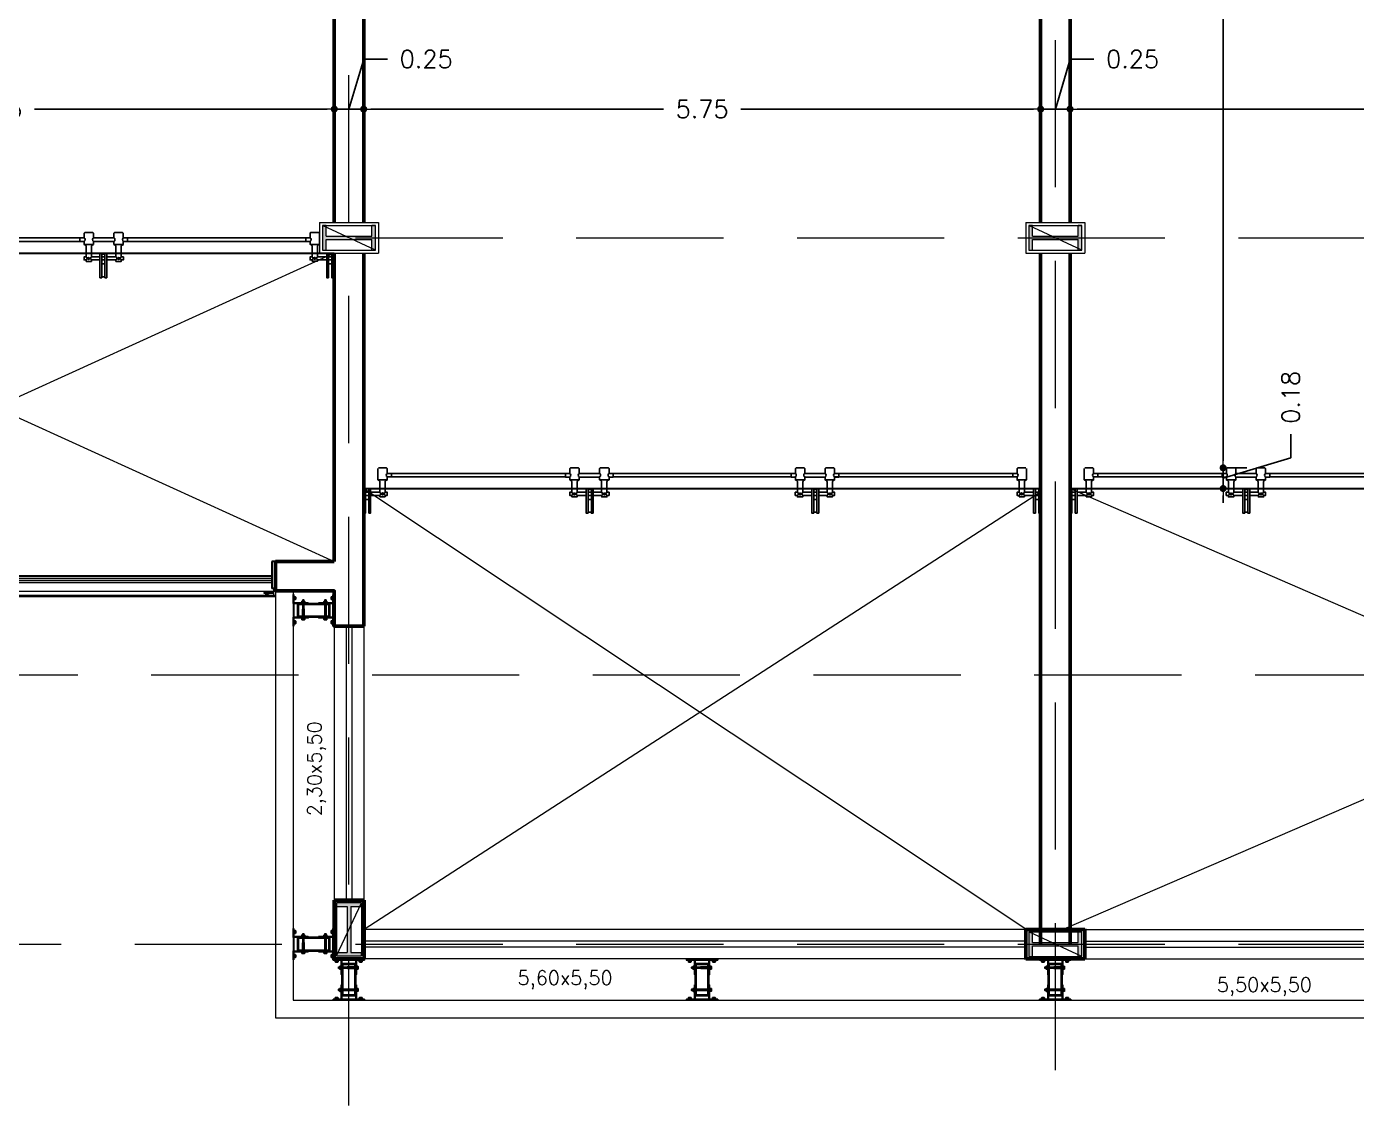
# Model space of a CAD drawing. Header units: millimetres. Extents: x 705 to 840, y 133 to 501.
# Drawn here: x 750.45 to 761.75, y 177.62 to 186.79 of the extents above; entities that cross this region are included whole.
import ezdxf

# ---------------------------------------------------------------- set-up
doc = ezdxf.new("R2010")
doc.units = ezdxf.units.MM
doc.header["$LTSCALE"] = 10
for name, pattern in [('ACAD_ISO03W100', [30, 12, -18]), ('BORDERX2', [3.5, 1, -0.5, 1, -0.5, 0, -0.5]), ('DASHED2', [0.375, 0.25, -0.125])]:
    doc.linetypes.add(name, pattern=pattern)
doc.layers.get('0').update_dxf_attribs({"color": 90})
for name, color, linetype in [('ACCESORIO', 90, 'Continuous'), ('EJE', 5, 'ACAD_ISO03W100'), ('ESCALERA', 90, 'Continuous'), ('VIDRO', 140, 'Continuous')]:
    doc.layers.add(name, color=color, linetype=linetype)
for name, color, linetype, lineweight in [('CINZA', 252, 'Continuous', 13), ('cinza 03', 252, 'Continuous', 13), ('HACHT', 90, 'Continuous', 9), ('linha estutura', 252, 'Continuous', 13), ('PAREDES 2', 50, 'Continuous', 50), ('Pilares', 16, 'Continuous', 20), ('pn 02', 16, 'Continuous', 20), ('PN-01', 90, 'Continuous', 13), ('PN-03', 180, 'Continuous', 30), ('recuos', 16, 'Continuous', 20), ('texto', 16, 'Continuous', 20)]:
    doc.layers.add(name, color=color, linetype=linetype, lineweight=lineweight)
doc.styles.get("Standard").update_dxf_attribs({"font": 'simplex.shx'})
doc.dimstyles.new('1-100', dxfattribs={"dimtxt": 0.15, "dimasz": 0.06, "dimexe": 0.2, "dimexo": 0.1, "dimgap": 0.1, "dimtad": 0, "dimzin": 0, "dimdsep": 46, "dimtxsty": 'Standard', "dimblk": 'DOT', "dimcen": 0.09, "dimclrd": 90, "dimclre": 90, "dimclrt": 16, "dimadec": 0, "dimazin": 0, "dimtfac": 1, "dimtofl": 0, "dimtmove": 0, "dimatfit": 3, "dimldrblk": 'DOT', "dimfxl": 0, "dimtolj": 1, "dimtzin": 0, "dimarcsym": 0})

# ---------------------------------------------------------------- blocks, each defined once
blk = doc.blocks.new('BLO253')
blk.add_lwpolyline([(39.6, 2, -0.414214), (40.6, 1, 0.414214), (41.6, 0), (91.5, 0, 0.414214), (92.5, 1), (92.5, 4, 0.414214), (91.5, 5), (49.6, 5, -0.414214), (44.6, 10), (44.6, 89, 0.414214), (43.6, 90), (41.6, 90, 0.414214), (40.6, 89), (40.6, 6.5, -0.414214), (39.1, 5), (-39.1, 5, -0.414214), (-40.6, 6.5), (-40.6, 89, 0.414214), (-41.6, 90), (-43.6, 90, 0.414214), (-44.6, 89), (-44.6, 10, -0.414214), (-49.6, 5), (-91.5, 5, 0.414214), (-92.5, 4), (-92.5, 1, 0.414214), (-91.5, 0), (-41.6, 0, 0.414214), (-40.6, 1, -0.414214), (-39.6, 2)], format="xyb", close=True)
blk = doc.blocks.new('CAB-BUL')
for p, q in [((-6.4, 11), (6.2, 11)), ((-4.5, 1.5), (-3.7, 2)), ((-4, 2), (-4, 9)), ((4.5, 1.5), (3.7, 2)), ((4, 2), (4, 9))]:
    blk.add_line(p, q)
blk.add_lwpolyline([(-9, 1.5), (9, 1.5), (9, 0), (-9, 0)], close=True)
blk.add_lwpolyline([(8.5, 9, 0.888889), (4, 9, 0.50025), (-4, 9, 0.88987), (-8.5, 9), (-8.5, 2), (8.5, 2)], format="xyb", close=True)
blk = doc.blocks.new('TUERCA')
for p, q in [((-6.5, -1.6), (6.5, -1.6)), ((6.5, -9.6), (-6.5, -9.6)), ((-4.5, -10.7), (3.2, -9.6)), ((-4.5, -11.9), (4.5, -10.7)), ((-4.5, -13.2), (4.5, -11.9)), ((-4.5, -14.4), (4.5, -13.2)), ((-4.5, -15.7), (4.5, -14.4)), ((-4.3, -8.1), (-4.3, -3.1)), ((-3, -16.5), (4.5, -15.7)), ((4.3, -3.1), (4.3, -8.1))]:
    blk.add_line(p, q)
blk.add_lwpolyline([(-9, 0), (9, 0), (9, -1.5), (-9, -1.5)], close=True)
blk.add_lwpolyline([(-4.3, -8.1, -0.666895), (-8.8, -8.1), (-8.8, -3.1, -0.666895), (-4.3, -3.1, -0.349005), (4.3, -3.1, -0.666667), (8.8, -3.1), (8.8, -8.1, -0.666667), (4.3, -8.1, -0.349005)], format="xyb", close=True)
blk.add_lwpolyline([(-3.8, -9.6), (-3, -9.8), (-4.5, -10.7), (-3, -11.1), (-4.5, -11.9), (-3, -12.3), (-4.5, -13.2), (-3, -13.6), (-4.5, -14.4), (-3, -14.8), (-4.5, -15.7), (-3, -16.4), (3, -16.4), (4.5, -15.7), (3, -15.2), (4.5, -14.4), (3, -14), (4.5, -13.2), (3, -12.7), (4.5, -11.9), (3, -11.5), (4.5, -10.7), (3, -10.2), (4.2, -9.6)])
blk = doc.blocks.new('fixação madeira')
at = {"layer": 'ACCESORIO'}
for p, q in [((-0.052, -0.063), (-0.05, -0.076)), ((-0.05, -0.063), (-0.048, -0.076)), ((-0.048, -0.063), (-0.047, -0.076)), ((-0.047, -0.063), (-0.045, -0.076)), ((-0.045, -0.063), (-0.043, -0.076)), ((-0.043, -0.063), (-0.041, -0.076)), ((-0.041, -0.063), (-0.039, -0.076)), ((-0.039, -0.063), (-0.038, -0.076)), ((-0.038, -0.063), (-0.036, -0.076)), ((-0.036, -0.063), (-0.034, -0.076)), ((-0.034, -0.063), (-0.032, -0.076)), ((-0.032, -0.063), (-0.03, -0.076)), ((-0.03, -0.063), (-0.029, -0.076)), ((-0.029, -0.063), (-0.027, -0.076)), ((-0.027, -0.063), (-0.025, -0.076)), ((-0.025, -0.063), (-0.023, -0.076)), ((-0.023, -0.063), (-0.021, -0.076)), ((-0.021, -0.063), (-0.02, -0.076)), ((-0.02, -0.063), (-0.018, -0.076)), ((-0.018, -0.063), (-0.016, -0.076)), ((-0.016, -0.063), (-0.014, -0.076)), ((-0.014, -0.063), (-0.012, -0.076)), ((-0.012, -0.076), (-0.012, -0.063)), ((-0.052, -0.251), (-0.05, -0.264)), ((-0.05, -0.251), (-0.048, -0.264)), ((-0.048, -0.251), (-0.047, -0.264)), ((-0.047, -0.251), (-0.045, -0.264)), ((-0.045, -0.251), (-0.043, -0.264)), ((-0.043, -0.251), (-0.041, -0.264)), ((-0.041, -0.251), (-0.039, -0.264)), ((-0.039, -0.251), (-0.038, -0.264)), ((-0.038, -0.251), (-0.036, -0.264)), ((-0.036, -0.251), (-0.034, -0.264)), ((-0.034, -0.251), (-0.032, -0.264)), ((-0.032, -0.251), (-0.03, -0.264)), ((-0.03, -0.251), (-0.029, -0.264)), ((-0.029, -0.251), (-0.027, -0.264)), ((-0.027, -0.251), (-0.025, -0.264)), ((-0.025, -0.251), (-0.023, -0.264)), ((-0.023, -0.251), (-0.021, -0.264)), ((-0.021, -0.251), (-0.02, -0.264)), ((-0.02, -0.251), (-0.018, -0.264)), ((-0.018, -0.251), (-0.016, -0.264)), ((-0.016, -0.251), (-0.014, -0.264)), ((-0.014, -0.251), (-0.012, -0.264)), ((-0.012, -0.264), (-0.012, -0.251))]:
    blk.add_line(p, q, dxfattribs=at)
for points in [[(-0.06, -0.034), (0.057, -0.034), (0.057, -0.308), (-0.06, -0.308)], [(-0.052, -0.042), (0.049, -0.042), (0.049, -0.3), (-0.052, -0.3)]]:
    blk.add_lwpolyline(points, close=True, dxfattribs=at)
for points in [[(0.049, -0.063), (-0.014, -0.063), (-0.015, -0.066), (-0.016, -0.063), (-0.017, -0.066), (-0.018, -0.063), (-0.018, -0.066), (-0.02, -0.063), (-0.02, -0.066), (-0.021, -0.063), (-0.022, -0.066), (-0.023, -0.063), (-0.024, -0.066), (-0.025, -0.063), (-0.026, -0.066), (-0.027, -0.063), (-0.027, -0.066), (-0.029, -0.063), (-0.029, -0.066), (-0.03, -0.063), (-0.031, -0.066), (-0.032, -0.063), (-0.033, -0.066), (-0.034, -0.063), (-0.035, -0.066), (-0.036, -0.063), (-0.036, -0.066), (-0.038, -0.063), (-0.038, -0.066), (-0.039, -0.063), (-0.04, -0.066), (-0.041, -0.063), (-0.042, -0.066), (-0.043, -0.063), (-0.044, -0.066), (-0.045, -0.063), (-0.045, -0.066), (-0.047, -0.063), (-0.047, -0.066), (-0.048, -0.063), (-0.049, -0.066), (-0.05, -0.063), (-0.051, -0.066), (-0.052, -0.063)], [(-0.052, -0.076), (-0.051, -0.074), (-0.05, -0.076), (-0.05, -0.074), (-0.048, -0.076), (-0.048, -0.074), (-0.047, -0.076), (-0.046, -0.074), (-0.045, -0.076), (-0.044, -0.074), (-0.043, -0.076), (-0.042, -0.074), (-0.041, -0.076), (-0.041, -0.074), (-0.039, -0.076), (-0.039, -0.074), (-0.038, -0.076), (-0.037, -0.074), (-0.036, -0.076), (-0.035, -0.074), (-0.034, -0.076), (-0.033, -0.074), (-0.032, -0.076), (-0.032, -0.074), (-0.03, -0.076), (-0.03, -0.074), (-0.029, -0.076), (-0.028, -0.074), (-0.027, -0.076), (-0.026, -0.074), (-0.025, -0.076), (-0.024, -0.074), (-0.023, -0.076), (-0.023, -0.074), (-0.021, -0.076), (-0.021, -0.074), (-0.02, -0.076), (-0.019, -0.074), (-0.018, -0.076), (-0.017, -0.074), (-0.016, -0.076), (-0.015, -0.074), (-0.014, -0.076), (-0.014, -0.074), (-0.012, -0.076), (0.049, -0.076)], [(0.049, -0.251), (-0.014, -0.251), (-0.015, -0.253), (-0.016, -0.251), (-0.017, -0.253), (-0.018, -0.251), (-0.018, -0.253), (-0.02, -0.251), (-0.02, -0.253), (-0.021, -0.251), (-0.022, -0.253), (-0.023, -0.251), (-0.024, -0.253), (-0.025, -0.251), (-0.026, -0.253), (-0.027, -0.251), (-0.027, -0.253), (-0.029, -0.251), (-0.029, -0.253), (-0.03, -0.251), (-0.031, -0.253), (-0.032, -0.251), (-0.033, -0.253), (-0.034, -0.251), (-0.035, -0.253), (-0.036, -0.251), (-0.036, -0.253), (-0.038, -0.251), (-0.038, -0.253), (-0.039, -0.251), (-0.04, -0.253), (-0.041, -0.251), (-0.042, -0.253), (-0.043, -0.251), (-0.044, -0.253), (-0.045, -0.251), (-0.045, -0.253), (-0.047, -0.251), (-0.047, -0.253), (-0.048, -0.251), (-0.049, -0.253), (-0.05, -0.251), (-0.051, -0.253), (-0.052, -0.251)], [(-0.052, -0.264), (-0.051, -0.262), (-0.05, -0.264), (-0.05, -0.262), (-0.048, -0.264), (-0.048, -0.262), (-0.047, -0.264), (-0.046, -0.262), (-0.045, -0.264), (-0.044, -0.262), (-0.043, -0.264), (-0.042, -0.262), (-0.041, -0.264), (-0.041, -0.262), (-0.039, -0.264), (-0.039, -0.262), (-0.038, -0.264), (-0.037, -0.262), (-0.036, -0.264), (-0.035, -0.262), (-0.034, -0.264), (-0.033, -0.262), (-0.032, -0.264), (-0.032, -0.262), (-0.03, -0.264), (-0.03, -0.262), (-0.029, -0.264), (-0.028, -0.262), (-0.027, -0.264), (-0.026, -0.262), (-0.025, -0.264), (-0.024, -0.262), (-0.023, -0.264), (-0.023, -0.262), (-0.021, -0.264), (-0.021, -0.262), (-0.02, -0.264), (-0.019, -0.262), (-0.018, -0.264), (-0.017, -0.262), (-0.016, -0.264), (-0.015, -0.262), (-0.014, -0.264), (-0.014, -0.262), (-0.012, -0.264), (0.049, -0.264)]]:
    blk.add_lwpolyline(points, dxfattribs=at)
at = {"layer": 'ACCESORIO', "xscale": 0.001440000000002328, "yscale": 0.001440000000002328, "zscale": 0.00144, "rotation": 180}
blk.add_blockref('BLO253', (-0.001, 0.001), dxfattribs=at)
at = {"layer": 'ACCESORIO', "linetype": 'Continuous', "xscale": 0.001440000000002328, "yscale": 0.001440000000002328, "zscale": 0.00144}
for name, p, rotation in [('CAB-BUL', (-0.105, -0.006), 180), ('TUERCA', (-0.066, -0.07), 270), ('CAB-BUL', (0.063, -0.07), 270), ('CAB-BUL', (0.1, -0.006), 180), ('CAB-BUL', (0.063, -0.258), 270)]:
    blk.add_blockref(name, p, dxfattribs=dict(at, rotation=rotation))
at = {"layer": 'ACCESORIO', "xscale": -0.001440000000002328, "yscale": 0.001440000000002328, "zscale": 0.00144}
blk.add_blockref('BLO253', (-0.001, -0.345), dxfattribs=at)
at = {"layer": 'ACCESORIO', "linetype": 'Continuous', "xscale": -0.001440000000002328, "yscale": 0.001440000000002328, "zscale": 0.00144}
for p in [(-0.105, -0.338), (0.1, -0.338)]:
    blk.add_blockref('CAB-BUL', p, dxfattribs=at)
at = {"layer": 'ACCESORIO', "color": 252, "linetype": 'Continuous', "xscale": 0.001440000000002328, "yscale": 0.001440000000002328, "zscale": 0.00144, "rotation": 270}
blk.add_blockref('TUERCA', (-0.066, -0.258), dxfattribs=at)
blk = doc.blocks.new('peitoril1')
at = {"layer": 'EJE', "linetype": 'BORDERX2', "ltscale": 0.001}
for points in [[(0.017, -0.032), (-0.01, -0.032)], [(-0.01, -0.058), (0.017, -0.058)]]:
    blk.add_lwpolyline(points, dxfattribs=at)
for centre in [(-0.127, -0.046), (0.128, -0.046)]:
    blk.add_circle(centre, 0.00762, dxfattribs=at)
at = {"layer": 'ESCALERA'}
for p, q in [((-0.087, 0.129), (0.087, 0.129)), ((0.087, 0.098), (-0.087, 0.098))]:
    blk.add_line(p, q, dxfattribs=at)
for points in [[(-0.167, 0.129), (-0.202, 0.129), (-0.202, 0.098), (-0.167, 0.098)], [(-0.166, 0.17), (-0.16, 0.176)], [(-0.166, 0.17), (-0.166, 0.129)], [(-0.16, 0.176), (-0.135, 0.176)], [(-0.135, 0.176), (-0.093, 0.176)], [(-0.093, 0.176), (-0.087, 0.17)], [(-0.087, 0.129), (-0.087, 0.17)], [(0.087, 0.17), (0.093, 0.176)], [(0.087, 0.17), (0.087, 0.129)], [(0.093, 0.176), (0.119, 0.176)], [(0.119, 0.176), (0.161, 0.176)], [(0.161, 0.176), (0.167, 0.17)], [(0.167, 0.129), (0.167, 0.17)], [(0.167, 0.129), (0.202, 0.129), (0.202, 0.098), (0.167, 0.098)], [(-0.166, 0.099), (-0.166, 0.073), (-0.135, 0.073)], [(-0.166, 0.073), (-0.087, 0.073), (-0.087, 0.098)], [(-0.149, 0.059), (-0.149, -0.032)], [(-0.104, 0.059), (-0.104, -0.032)], [(0.104, 0), (-0.104, 0)], [(0.087, 0.073), (0.167, 0.073), (0.167, 0.098)], [(0.087, 0.098), (0.087, 0.073), (0.119, 0.073)], [(0.104, 0.059), (0.104, -0.032)], [(0.149, 0.059), (0.149, -0.032)], [(-0.149, -0.032), (-0.167, -0.032), (-0.167, -0.058), (-0.149, -0.058)], [(-0.104, -0.058), (-0.104, -0.071), (-0.149, -0.071), (-0.149, -0.058)], [(-0.026, -0.032), (-0.104, -0.032)], [(-0.104, -0.058), (-0.026, -0.058)], [(0.017, -0.008), (-0.01, -0.008)], [(0.017, -0.092), (-0.01, -0.092)], [(0.104, -0.032), (0.033, -0.032)], [(0.033, -0.058), (0.105, -0.058)], [(0.149, -0.058), (0.149, -0.071), (0.105, -0.071), (0.105, -0.058)], [(0.149, -0.032), (0.167, -0.032), (0.167, -0.058), (0.149, -0.058)], [(0.017, -0.202), (-0.01, -0.202)]]:
    blk.add_lwpolyline(points, dxfattribs=at)
for points in [[(-0.01, -0.21), (-0.01, 0), (-0.026, 0), (-0.026, -0.21)], [(0.033, -0.21), (0.033, 0), (0.017, 0), (0.017, -0.21)]]:
    blk.add_lwpolyline(points, close=True, dxfattribs=at)
for centre, radius, start, end in [((-0.177, 0.114), 0.0183, 303.7221, 56.3197), ((-0.077, 0.114), 0.0183, 123.6803, 236.2779), ((0.077, 0.114), 0.0183, 303.7221, 56.3197), ((0.177, 0.114), 0.0183, 123.6803, 236.2779), ((-0.172, 0.049), 0.0247, 22.7593, 77.2542), ((-0.081, 0.048), 0.0255, 102.7579, 156.0181), ((0.082, 0.049), 0.0247, 22.7593, 77.2542), ((0.172, 0.048), 0.0255, 102.7579, 156.0181), ((-0.155, -0.045), 0.0142, 296.1431, 64.1119), ((-0.098, -0.045), 0.0142, 115.274, 244.6765), ((0.098, -0.045), 0.0142, 296.1431, 64.1119), ((0.155, -0.045), 0.0142, 115.274, 244.6765)]:
    blk.add_arc(centre, radius, start, end, dxfattribs=at)
blk = doc.blocks.new('_DOT')
at = {"color": 0, "linetype": 'ByBlock'}
blk.add_line((-0.5, 0), (-1, 0), dxfattribs=at)
at = {"color": 0, "linetype": 'ByBlock', "const_width": 0.5}
blk.add_lwpolyline([(-0.25, 0, 1), (0.25, 0, 1)], format="xyb", close=True, dxfattribs=at)
blk = doc.blocks.new('*D68')
at = {"layer": 'linha estutura', "color": 90, "lineweight": -2}
for p, q in [((753.066, 186.187), (753.066, 186.287)), ((747.376, 186.087), (749.862, 186.087)), ((753.006, 186.087), (750.519, 186.087)), ((747.316, 185.987), (747.316, 185.887))]:
    blk.add_line(p, q, dxfattribs=at)
at = {"layer": 'linha estutura', "color": 90, "lineweight": -2, "xscale": 0.06, "yscale": 0.06, "zscale": 0.06, "rotation": 180}
blk.add_blockref('_DOT', (747.316, 186.087), dxfattribs=at)
at = {"layer": 'linha estutura', "color": 90, "lineweight": -2, "xscale": 0.06, "yscale": 0.06, "zscale": 0.06}
blk.add_blockref('_DOT', (753.066, 186.087), dxfattribs=at)
at = {"layer": 'linha estutura', "color": 16, "insert": (750.191, 186.087), "char_height": 0.15, "attachment_point": 5}
blk.add_mtext('\\A1;5.75', dxfattribs=at)
blk = doc.blocks.new('*D69')
at = {"layer": 'linha estutura', "color": 90, "lineweight": -2}
for p, q in [((753.191, 186.087), (753.318, 186.512)), ((753.318, 186.512), (753.518, 186.512)), ((753.066, 186.187), (753.066, 186.287)), ((753.316, 186.187), (753.316, 186.287)), ((753.006, 186.087), (752.946, 186.087)), ((753.066, 186.087), (753.316, 186.087)), ((753.376, 186.087), (753.436, 186.087))]:
    blk.add_line(p, q, dxfattribs=at)
at = {"layer": 'linha estutura', "color": 90, "lineweight": -2, "xscale": 0.06, "yscale": 0.06, "zscale": 0.06}
blk.add_blockref('_DOT', (753.066, 186.087), dxfattribs=at)
at = {"layer": 'linha estutura', "color": 90, "lineweight": -2, "xscale": 0.06, "yscale": 0.06, "zscale": 0.06, "rotation": 180}
blk.add_blockref('_DOT', (753.316, 186.087), dxfattribs=at)
at = {"layer": 'linha estutura', "color": 16, "insert": (753.847, 186.512), "char_height": 0.15, "attachment_point": 5}
blk.add_mtext('\\A1;0.25', dxfattribs=at)
blk = doc.blocks.new('*D70')
at = {"layer": 'linha estutura', "color": 90, "lineweight": -2}
for p, q in [((753.316, 186.187), (753.316, 186.287)), ((759.066, 186.187), (759.066, 186.287)), ((753.376, 186.087), (755.862, 186.087)), ((759.006, 186.087), (756.519, 186.087))]:
    blk.add_line(p, q, dxfattribs=at)
at = {"layer": 'linha estutura', "color": 90, "lineweight": -2, "xscale": 0.06, "yscale": 0.06, "zscale": 0.06, "rotation": 180}
blk.add_blockref('_DOT', (753.316, 186.087), dxfattribs=at)
at = {"layer": 'linha estutura', "color": 90, "lineweight": -2, "xscale": 0.06, "yscale": 0.06, "zscale": 0.06}
blk.add_blockref('_DOT', (759.066, 186.087), dxfattribs=at)
at = {"layer": 'linha estutura', "color": 16, "insert": (756.191, 186.087), "char_height": 0.15, "attachment_point": 5}
blk.add_mtext('\\A1;5.75', dxfattribs=at)
blk = doc.blocks.new('*D71')
at = {"layer": 'linha estutura', "color": 90, "lineweight": -2}
for p, q in [((759.191, 186.087), (759.318, 186.512)), ((759.318, 186.512), (759.518, 186.512)), ((759.066, 186.187), (759.066, 186.287)), ((759.316, 186.187), (759.316, 186.287)), ((759.006, 186.087), (758.946, 186.087)), ((759.066, 186.087), (759.316, 186.087)), ((759.376, 186.087), (759.436, 186.087))]:
    blk.add_line(p, q, dxfattribs=at)
at = {"layer": 'linha estutura', "color": 90, "lineweight": -2, "xscale": 0.06, "yscale": 0.06, "zscale": 0.06}
blk.add_blockref('_DOT', (759.066, 186.087), dxfattribs=at)
at = {"layer": 'linha estutura', "color": 90, "lineweight": -2, "xscale": 0.06, "yscale": 0.06, "zscale": 0.06, "rotation": 180}
blk.add_blockref('_DOT', (759.316, 186.087), dxfattribs=at)
at = {"layer": 'linha estutura', "color": 16, "insert": (759.847, 186.512), "char_height": 0.15, "attachment_point": 5}
blk.add_mtext('\\A1;0.25', dxfattribs=at)
blk = doc.blocks.new('*D72')
at = {"layer": 'linha estutura', "color": 90, "lineweight": -2}
for p, q in [((759.316, 186.187), (759.316, 186.287)), ((759.376, 186.087), (761.985, 186.087)), ((765.252, 186.087), (762.643, 186.087)), ((765.312, 185.987), (765.312, 185.887))]:
    blk.add_line(p, q, dxfattribs=at)
at = {"layer": 'linha estutura', "color": 90, "lineweight": -2, "xscale": 0.06, "yscale": 0.06, "zscale": 0.06, "rotation": 180}
blk.add_blockref('_DOT', (759.316, 186.087), dxfattribs=at)
at = {"layer": 'linha estutura', "color": 90, "lineweight": -2, "xscale": 0.06, "yscale": 0.06, "zscale": 0.06}
blk.add_blockref('_DOT', (765.312, 186.087), dxfattribs=at)
at = {"layer": 'linha estutura', "color": 16, "insert": (762.314, 186.087), "char_height": 0.15, "attachment_point": 5}
blk.add_mtext('\\A1;6.00', dxfattribs=at)
blk = doc.blocks.new('*D107')
at = {"layer": 'linha estutura', "color": 90, "lineweight": -2}
for p, q in [((760.616, 192.409), (760.616, 188.083)), ((760.716, 192.469), (760.816, 192.469)), ((760.616, 183.1), (760.616, 187.426)), ((760.716, 183.04), (760.816, 183.04))]:
    blk.add_line(p, q, dxfattribs=at)
at = {"layer": 'linha estutura', "color": 90, "lineweight": -2, "xscale": 0.06, "yscale": 0.06, "zscale": 0.06}
for p, rotation in [((760.616, 192.469), 90), ((760.616, 183.04), 270)]:
    blk.add_blockref('_DOT', p, dxfattribs=dict(at, rotation=rotation))
at = {"layer": 'linha estutura', "color": 16, "insert": (760.616, 187.755), "char_height": 0.15, "attachment_point": 5, "rotation": 90}
blk.add_mtext('\\A1;9.43', dxfattribs=at)
blk = doc.blocks.new('*D108')
at = {"layer": 'linha estutura', "color": 90, "lineweight": -2}
for p, q in [((761.191, 183.125), (761.191, 183.325)), ((760.616, 183.1), (760.616, 183.16)), ((760.616, 182.952), (761.191, 183.125)), ((760.616, 183.04), (760.616, 182.864)), ((760.716, 183.04), (760.816, 183.04)), ((760.616, 182.804), (760.616, 182.744)), ((760.716, 182.864), (760.816, 182.864))]:
    blk.add_line(p, q, dxfattribs=at)
at = {"layer": 'linha estutura', "color": 90, "lineweight": -2, "xscale": 0.06, "yscale": 0.06, "zscale": 0.06}
for p, rotation in [((760.616, 183.04), 270), ((760.616, 182.864), 90)]:
    blk.add_blockref('_DOT', p, dxfattribs=dict(at, rotation=rotation))
at = {"layer": 'linha estutura', "color": 16, "insert": (761.191, 183.639), "char_height": 0.15, "attachment_point": 5, "rotation": 90}
blk.add_mtext('\\A1;0.18', dxfattribs=at)

msp = doc.modelspace()

# ---------------------------------------------------------------- hatches: boundary and pattern name
at = {"layer": 'Pilares'}
for points in [[(752.966, 185.099), (752.966, 184.889), (752.996, 184.889), (752.996, 184.979), (753.386, 184.979), (753.386, 184.889), (753.416, 184.889), (753.416, 185.099), (753.386, 185.099), (753.386, 185.009), (752.996, 185.009), (752.996, 185.099)], [(758.966, 185.099), (758.966, 184.889), (758.996, 184.889), (758.996, 184.979), (759.386, 184.979), (759.386, 184.889), (759.416, 184.889), (759.416, 185.099), (759.386, 185.099), (759.386, 185.009), (758.996, 185.009), (758.996, 185.099)], [(753.296, 179.344), (753.086, 179.344), (753.086, 179.314), (753.176, 179.314), (753.176, 178.924), (753.086, 178.924), (753.086, 178.894), (753.296, 178.894), (753.296, 178.924), (753.206, 178.924), (753.206, 179.314), (753.296, 179.314)], [(758.966, 179.099), (758.966, 178.889), (758.996, 178.889), (758.996, 178.979), (759.386, 178.979), (759.386, 178.889), (759.416, 178.889), (759.416, 179.099), (759.386, 179.099), (759.386, 179.009), (758.996, 179.009), (758.996, 179.099)]]:
    msp.add_hatch(color=256, dxfattribs=at).paths.add_polyline_path(points)

# ---------------------------------------------------------------- linework, layer by layer
at = {"layer": 'CINZA'}
for p, q in [((752.536, 182.116), (750.206, 182.116)), ((752.536, 182.101), (750.206, 182.101)), ((752.536, 182.082), (750.206, 182.082)), ((752.536, 182.067), (750.206, 182.067))]:
    msp.add_line(p, q, dxfattribs=at)
at = {"layer": 'EJE', "linetype": 'BORDERX2', "ltscale": 0.001}
for points in [[(753.045, 184.832), (753.018, 184.832)], [(753.018, 184.806), (753.045, 184.806)], [(753.332, 182.832), (753.359, 182.832)], [(753.359, 182.806), (753.332, 182.806)], [(759.05, 182.832), (759.022, 182.832)], [(759.022, 182.806), (759.05, 182.806)], [(759.332, 182.832), (759.359, 182.832)], [(759.359, 182.806), (759.332, 182.806)]]:
    msp.add_lwpolyline(points, dxfattribs=at)
for centre in [(752.9, 184.819), (753.477, 182.819), (758.905, 182.819), (759.477, 182.819)]:
    msp.add_circle(centre, 0.00762, dxfattribs=at)
at = {"layer": 'ESCALERA'}
for p, q in [((749.476, 184.993), (750.905, 184.993)), ((750.905, 184.963), (749.476, 184.963)), ((752.825, 184.993), (751.31, 184.993)), ((751.31, 184.963), (752.825, 184.963)), ((753.552, 182.993), (755.03, 182.993)), ((755.435, 182.993), (756.947, 182.993)), ((757.318, 182.993), (758.83, 182.993)), ((759.552, 182.993), (760.607, 182.993)), ((761.012, 182.993), (762.151, 182.993)), ((753.552, 182.963), (755.03, 182.963)), ((755.435, 182.963), (756.947, 182.963)), ((757.318, 182.963), (758.83, 182.963)), ((759.552, 182.963), (760.607, 182.963)), ((761.012, 182.963), (762.151, 182.963))]:
    msp.add_line(p, q, dxfattribs=at)
for points in [[(752.861, 185.035), (752.868, 185.04)], [(752.861, 185.035), (752.861, 184.993)], [(752.868, 185.04), (752.893, 185.04)], [(752.893, 185.04), (752.935, 185.04)], [(752.941, 184.938), (752.941, 185.034)], [(752.861, 184.993), (752.825, 184.993), (752.825, 184.963), (752.861, 184.963)], [(752.861, 184.963), (752.861, 184.938), (752.893, 184.938)], [(752.861, 184.938), (752.941, 184.938)], [(752.879, 184.923), (752.879, 184.832)], [(752.923, 184.923), (752.923, 184.832)], [(752.879, 184.832), (752.861, 184.832), (752.861, 184.806), (752.879, 184.806)], [(752.923, 184.806), (752.923, 184.794), (752.879, 184.794), (752.879, 184.806)], [(753.002, 184.832), (752.923, 184.832)], [(752.923, 184.806), (753.002, 184.806)], [(753.045, 184.857), (753.018, 184.857)], [(753.045, 184.772), (753.018, 184.772)], [(753.436, 182.938), (753.436, 183.034)], [(753.484, 183.04), (753.442, 183.04)], [(753.509, 183.04), (753.484, 183.04)], [(753.516, 183.035), (753.509, 183.04)], [(753.516, 183.035), (753.516, 182.993)], [(753.516, 182.993), (753.552, 182.993), (753.552, 182.963), (753.516, 182.963)], [(758.866, 182.993), (758.83, 182.993), (758.83, 182.963), (758.866, 182.963)], [(758.866, 183.035), (758.872, 183.04)], [(758.866, 183.035), (758.866, 182.993)], [(758.872, 183.04), (758.898, 183.04)], [(758.898, 183.04), (758.94, 183.04)], [(758.946, 182.938), (758.946, 183.034)], [(759.436, 182.938), (759.436, 183.034)], [(759.484, 183.04), (759.442, 183.04)], [(759.509, 183.04), (759.484, 183.04)], [(759.516, 183.035), (759.509, 183.04)], [(759.516, 183.035), (759.516, 182.993)], [(759.516, 182.993), (759.552, 182.993), (759.552, 182.963), (759.516, 182.963)], [(753.516, 182.938), (753.436, 182.938)], [(753.454, 182.923), (753.454, 182.832)], [(753.516, 182.963), (753.516, 182.938), (753.484, 182.938)], [(753.498, 182.923), (753.498, 182.832)], [(758.866, 182.963), (758.866, 182.938), (758.898, 182.938)], [(758.866, 182.938), (758.946, 182.938)], [(758.884, 182.923), (758.884, 182.832)], [(758.928, 182.923), (758.928, 182.832)], [(759.516, 182.938), (759.436, 182.938)], [(759.454, 182.923), (759.454, 182.832)], [(759.516, 182.963), (759.516, 182.938), (759.484, 182.938)], [(759.498, 182.923), (759.498, 182.832)], [(753.332, 182.772), (753.359, 182.772)], [(753.375, 182.832), (753.454, 182.832)], [(753.454, 182.806), (753.375, 182.806)], [(753.454, 182.806), (753.454, 182.794), (753.498, 182.794), (753.498, 182.806)], [(753.498, 182.832), (753.516, 182.832), (753.516, 182.806), (753.498, 182.806)], [(758.884, 182.832), (758.866, 182.832), (758.866, 182.806), (758.884, 182.806)], [(758.928, 182.806), (758.928, 182.794), (758.884, 182.794), (758.884, 182.806)], [(759.006, 182.832), (758.928, 182.832)], [(758.928, 182.806), (759.006, 182.806)], [(759.05, 182.772), (759.022, 182.772)], [(759.332, 182.772), (759.359, 182.772)], [(759.375, 182.832), (759.454, 182.832)], [(759.454, 182.806), (759.375, 182.806)], [(759.454, 182.806), (759.454, 182.794), (759.498, 182.794), (759.498, 182.806)], [(759.498, 182.832), (759.516, 182.832), (759.516, 182.806), (759.498, 182.806)]]:
    msp.add_lwpolyline(points, dxfattribs=at)
for points in [[(753.018, 184.655), (753.018, 184.864), (753.002, 184.864), (753.002, 184.655)], [(753.061, 184.655), (753.061, 184.864), (753.045, 184.864), (753.045, 184.655)], [(753.316, 182.655), (753.316, 182.864), (753.332, 182.864), (753.332, 182.655)], [(753.359, 182.655), (753.359, 182.864), (753.375, 182.864), (753.375, 182.655)], [(759.022, 182.655), (759.022, 182.864), (759.006, 182.864), (759.006, 182.655)], [(759.066, 182.655), (759.066, 182.864), (759.05, 182.864), (759.05, 182.655)], [(759.316, 182.655), (759.316, 182.864), (759.332, 182.864), (759.332, 182.655)], [(759.359, 182.655), (759.359, 182.864), (759.375, 182.864), (759.375, 182.655)]]:
    msp.add_lwpolyline(points, close=True, dxfattribs=at)
for centre, radius, start, end in [((752.851, 184.978), 0.0183, 303.7221, 56.3197), ((752.856, 184.914), 0.0247, 22.7593, 77.2542), ((752.947, 184.913), 0.0255, 102.7579, 156.0181), ((752.872, 184.819), 0.0142, 296.1431, 64.1119), ((752.929, 184.819), 0.0142, 115.274, 244.6765), ((753.526, 182.978), 0.0183, 123.6803, 236.2779), ((758.856, 182.978), 0.0183, 303.7221, 56.3197), ((759.526, 182.978), 0.0183, 123.6803, 236.2779), ((753.43, 182.913), 0.0255, 23.9819, 77.2421), ((753.521, 182.914), 0.0247, 102.7458, 157.2407), ((758.861, 182.914), 0.0247, 22.7593, 77.2542), ((758.951, 182.913), 0.0255, 102.7579, 156.0181), ((759.43, 182.913), 0.0255, 23.9819, 77.2421), ((759.521, 182.914), 0.0247, 102.7458, 157.2407), ((753.448, 182.819), 0.0142, 295.3235, 64.726), ((753.504, 182.819), 0.0142, 115.8881, 243.8569), ((758.877, 182.819), 0.0142, 296.1431, 64.1119), ((758.934, 182.819), 0.0142, 115.274, 244.6765), ((759.448, 182.819), 0.0142, 295.3235, 64.726), ((759.504, 182.819), 0.0142, 115.8881, 243.8569)]:
    msp.add_arc(centre, radius, start, end, dxfattribs=at)
at = {"layer": 'HACHT'}
for p, q in [((752.536, 182.122), (750.206, 182.122)), ((752.536, 182.062), (750.206, 182.062)), ((752.566, 181.956), (752.549, 181.956))]:
    msp.add_line(p, q, dxfattribs=at)
at = {"layer": 'linha estutura', "linetype": 'DASHED2', "ltscale": 0.5}
for p, q in [((759.191, 177.923), (759.191, 208.323)), ((753.191, 177.625), (753.191, 208.223)), ((723.247, 184.994), (770.918, 184.994)), ((723.247, 178.994), (770.918, 178.994))]:
    msp.add_line(p, q, dxfattribs=at)
at = {"layer": 'PAREDES 2'}
for p, q in [((753.066, 185.124), (753.066, 192.869)), ((753.316, 185.124), (753.316, 192.869)), ((759.316, 185.124), (759.316, 192.469)), ((759.066, 185.124), (759.066, 188.969)), ((753.066, 182.244), (753.066, 184.864)), ((753.316, 182.244), (753.316, 184.864)), ((759.066, 178.994), (759.066, 184.864)), ((759.316, 178.994), (759.316, 184.864)), ((752.566, 182.244), (753.066, 182.244)), ((752.566, 181.994), (752.566, 182.244)), ((752.566, 182.244), (752.566, 182.016)), ((752.566, 181.994), (752.566, 182.244)), ((753.316, 182.244), (753.316, 181.696)), ((752.566, 181.994), (753.066, 181.994)), ((753.066, 181.994), (753.066, 181.696)), ((753.059, 181.696), (753.316, 181.696)), ((753.321, 179.369), (753.061, 179.369)), ((753.066, 179.369), (753.066, 178.869)), ((753.316, 179.369), (753.316, 179.119)), ((753.321, 179.369), (753.321, 178.869)), ((753.316, 179.119), (753.321, 179.119)), ((758.941, 179.124), (758.941, 178.864)), ((758.941, 179.119), (759.441, 179.119)), ((759.441, 179.124), (759.441, 178.864)), ((753.066, 178.869), (753.321, 178.869)), ((758.941, 178.869), (759.441, 178.869))]:
    msp.add_line(p, q, dxfattribs=at)
for points in [[(752.566, 181.994), (753.066, 181.994), (753.066, 181.696)], [(753.066, 179.369), (753.066, 178.869), (753.321, 178.869)], [(758.941, 178.869), (759.441, 178.869)]]:
    msp.add_lwpolyline(points, dxfattribs=at)
at = {"layer": 'Pilares'}
for p, q in [((752.941, 185.124), (752.941, 184.864)), ((752.941, 185.124), (753.441, 185.124)), ((752.966, 185.099), (753.416, 185.099)), ((753.416, 184.889), (752.966, 185.099)), ((753.441, 185.124), (753.441, 184.864)), ((758.941, 185.124), (758.941, 184.864)), ((758.941, 185.124), (759.441, 185.124)), ((758.966, 185.099), (759.416, 185.099)), ((759.416, 184.889), (758.966, 185.099)), ((759.441, 185.124), (759.441, 184.864)), ((752.941, 184.864), (753.441, 184.864)), ((752.966, 184.889), (753.416, 184.889)), ((758.941, 184.864), (759.441, 184.864)), ((758.966, 184.889), (759.416, 184.889)), ((753.061, 179.369), (753.061, 178.869)), ((753.321, 179.369), (753.061, 179.369)), ((753.321, 179.369), (753.321, 178.869)), ((753.086, 179.344), (753.086, 178.894)), ((753.086, 178.894), (753.296, 179.344)), ((753.296, 179.344), (753.296, 178.894)), ((758.941, 179.124), (758.941, 178.864)), ((758.941, 179.124), (759.441, 179.124)), ((758.966, 179.099), (759.416, 179.099)), ((759.416, 178.889), (758.966, 179.099)), ((759.441, 179.124), (759.441, 178.864)), ((753.321, 178.869), (753.061, 178.869)), ((758.941, 178.864), (759.441, 178.864)), ((758.966, 178.889), (759.416, 178.889))]:
    msp.add_line(p, q, dxfattribs=at)
at = {"layer": 'Pilares', "linetype": 'Continuous'}
for p, q in [((752.996, 185.009), (752.996, 185.099)), ((753.386, 185.009), (753.386, 185.099)), ((758.996, 185.009), (758.996, 185.099)), ((759.386, 185.009), (759.386, 185.099)), ((752.996, 185.009), (753.386, 185.009)), ((752.996, 184.889), (752.996, 184.979)), ((752.996, 184.979), (753.386, 184.979)), ((753.386, 184.889), (753.386, 184.979)), ((758.996, 185.009), (759.386, 185.009)), ((758.996, 184.889), (758.996, 184.979)), ((758.996, 184.979), (759.386, 184.979)), ((759.386, 184.889), (759.386, 184.979)), ((753.086, 179.314), (753.176, 179.314)), ((753.176, 179.314), (753.176, 178.924)), ((753.206, 179.314), (753.206, 178.924)), ((753.206, 179.314), (753.296, 179.314)), ((758.996, 179.009), (758.996, 179.099)), ((759.386, 179.009), (759.386, 179.099)), ((753.086, 178.924), (753.176, 178.924)), ((753.206, 178.924), (753.296, 178.924)), ((758.996, 179.009), (759.386, 179.009)), ((758.996, 178.889), (758.996, 178.979)), ((758.996, 178.979), (759.386, 178.979)), ((759.386, 178.889), (759.386, 178.979))]:
    msp.add_line(p, q, dxfattribs=at)
for points in [[(752.996, 185.099), (752.966, 185.099), (752.966, 184.889), (752.996, 184.889)], [(753.386, 184.889), (753.416, 184.889), (753.416, 185.099), (753.386, 185.099)], [(758.996, 185.099), (758.966, 185.099), (758.966, 184.889), (758.996, 184.889)], [(759.386, 184.889), (759.416, 184.889), (759.416, 185.099), (759.386, 185.099)], [(753.296, 179.314), (753.296, 179.344), (753.086, 179.344), (753.086, 179.314)], [(758.996, 179.099), (758.966, 179.099), (758.966, 178.889), (758.996, 178.889)], [(759.386, 178.889), (759.416, 178.889), (759.416, 179.099), (759.386, 179.099)], [(753.086, 178.924), (753.086, 178.894), (753.296, 178.894), (753.296, 178.924)]]:
    msp.add_lwpolyline(points, dxfattribs=at)
at = {"layer": 'pn 02'}
for p, q in [((752.566, 181.994), (752.566, 178.369)), ((752.716, 181.994), (752.716, 178.519)), ((752.716, 178.519), (768.541, 178.519)), ((752.566, 178.369), (768.691, 178.369))]:
    msp.add_line(p, q, dxfattribs=at)
at = {"layer": 'PN-01'}
for p, q in [((753.066, 184.864), (747.316, 182.244)), ((747.316, 184.864), (753.066, 182.244)), ((759.266, 179.124), (767.941, 182.872)), ((753.316, 182.864), (758.941, 179.124)), ((759.066, 182.832), (753.321, 179.119)), ((759.316, 182.864), (767.941, 179.119)), ((726.191, 181.993), (752.566, 181.993)), ((752.468, 181.986), (752.468, 181.993)), ((752.468, 181.993), (752.549, 181.993)), ((752.468, 181.986), (752.478, 181.986)), ((752.468, 181.98), (752.468, 181.974)), ((752.468, 181.98), (752.549, 181.98)), ((752.468, 181.974), (752.549, 181.974)), ((752.478, 181.986), (752.511, 181.986)), ((752.479, 181.98), (752.479, 181.974)), ((752.486, 181.986), (752.482, 181.98)), ((752.483, 181.982), (752.505, 181.982)), ((752.484, 181.985), (752.504, 181.985)), ((752.484, 181.983), (752.505, 181.983)), ((752.486, 181.974), (752.486, 181.965)), ((752.493, 181.98), (752.493, 181.946)), ((752.493, 181.98), (752.493, 181.946)), ((752.494, 181.98), (752.494, 181.941)), ((752.495, 181.98), (752.495, 181.946)), ((752.502, 181.974), (752.502, 181.965)), ((752.503, 181.986), (752.507, 181.98)), ((752.509, 181.98), (752.509, 181.974)), ((752.511, 181.986), (752.549, 181.986)), ((752.523, 181.986), (752.523, 181.993)), ((752.523, 181.98), (752.523, 181.974)), ((752.549, 182.016), (752.549, 181.956)), ((752.566, 182.016), (752.566, 181.956)), ((752.486, 181.965), (752.479, 181.961)), ((752.479, 181.961), (752.479, 181.956)), ((752.49, 181.951), (752.487, 181.946)), ((752.491, 181.951), (752.489, 181.946)), ((752.49, 181.956), (752.49, 181.951)), ((752.491, 181.956), (752.491, 181.951)), ((752.497, 181.956), (752.497, 181.951)), ((752.497, 181.951), (752.5, 181.946)), ((752.498, 181.956), (752.498, 181.951)), ((752.498, 181.951), (752.501, 181.946)), ((752.502, 181.965), (752.509, 181.961)), ((752.509, 181.961), (752.509, 181.956)), ((753.066, 181.696), (753.066, 179.369)), ((753.166, 181.696), (753.166, 179.369)), ((753.216, 181.696), (753.216, 179.369)), ((753.316, 181.696), (753.316, 179.369)), ((758.941, 179.119), (753.321, 179.119)), ((759.441, 179.119), (764.941, 179.119)), ((758.941, 179.019), (753.321, 179.019)), ((758.941, 178.969), (753.321, 178.969)), ((759.441, 179.019), (764.941, 179.019)), ((759.441, 178.969), (764.941, 178.969)), ((758.941, 178.869), (753.321, 178.869)), ((759.441, 178.869), (764.941, 178.869))]:
    msp.add_line(p, q, dxfattribs=at)
at = {"layer": 'PN-03', "ltscale": 0.1}
for p, q in [((747.316, 184.864), (753.066, 184.864)), ((747.441, 184.864), (753.066, 184.864)), ((753.316, 182.864), (759.066, 182.864)), ((759.316, 182.864), (765.441, 182.864))]:
    msp.add_line(p, q, dxfattribs=at)
at = {"layer": 'PN-03'}
for p, q in [((752.566, 182.244), (752.536, 182.244)), ((752.536, 182.244), (752.536, 182.016)), ((752.566, 182.016), (752.536, 182.016))]:
    msp.add_line(p, q, dxfattribs=at)
at = {"layer": 'recuos', "linetype": 'DASHED2', "ltscale": 0.5}
msp.add_line((712.137, 181.283), (784.918, 181.283), dxfattribs=at)
at = {"layer": 'VIDRO'}
for p, q in [((726.142, 181.946), (752.566, 181.946)), ((726.152, 181.956), (752.566, 181.956))]:
    msp.add_line(p, q, dxfattribs=at)

# ---------------------------------------------------------------- block references
at = {"layer": 'cinza 03', "rotation": 270}
for p in [(753.061, 181.828), (753.061, 178.993)]:
    msp.add_blockref('fixação madeira', p, dxfattribs=at)
at = {"layer": 'cinza 03'}
for p in [(753.191, 178.864), (756.191, 178.864), (759.191, 178.864)]:
    msp.add_blockref('fixação madeira', p, dxfattribs=at)
at = {"layer": 'ESCALERA', "xscale": -1}
msp.add_blockref('peitoril1', (751.108, 184.864), dxfattribs=at)
at = {"layer": 'ESCALERA'}
for p in [(755.233, 182.864), (757.149, 182.864), (760.81, 182.864)]:
    msp.add_blockref('peitoril1', p, dxfattribs=at)

# ---------------------------------------------------------------- texts
at = {"layer": 'texto'}
msp.add_text('2,30x5,50', height=0.12, rotation=90, dxfattribs=at).set_placement((752.958, 180.08))
for s, p in [('5,60x5,50', (754.623, 178.649)), ('5,50x5,50', (760.563, 178.59))]:
    msp.add_text(s, height=0.12, dxfattribs=at).set_placement(p)

# ---------------------------------------------------------------- dimensions: what is measured, and where the dimension line sits
at = {"layer": 'linha estutura'}
for base, p1, p2, picture, middle in [((760.616, 183.04), (760.616, 192.469), (760.616, 183.04), '*D107', (760.616, 187.755)), ((760.616, 182.864), (760.616, 183.04), (760.616, 182.864), '*D108', (761.191, 183.425))]:
    dim = msp.add_linear_dim(base=base, p1=p1, p2=p2, angle=90, dimstyle='1-100', override={"dimtmove": 1}, dxfattribs=at)
    dim.commit()
    dim.dimension.update_dxf_attribs({"geometry": picture, "text_midpoint": middle})
for base, p1, p2, picture, middle in [((753.316, 186.087), (753.066, 186.087), (753.316, 186.087), '*D69', (753.618, 186.512)), ((759.316, 186.087), (759.066, 186.087), (759.316, 186.087), '*D71', (759.618, 186.512)), ((753.066, 186.087), (747.316, 186.087), (753.066, 186.087), '*D68', (750.191, 186.087)), ((759.066, 186.087), (753.316, 186.087), (759.066, 186.087), '*D70', (756.191, 186.087)), ((765.312, 186.087), (759.316, 186.087), (765.312, 186.087), '*D72', (762.314, 186.087))]:
    dim = msp.add_linear_dim(base=base, p1=p1, p2=p2, dimstyle='1-100', override={"dimtmove": 1}, dxfattribs=at)
    dim.commit()
    dim.dimension.update_dxf_attribs({"geometry": picture, "text_midpoint": middle})

doc.saveas('drawing.dxf')
